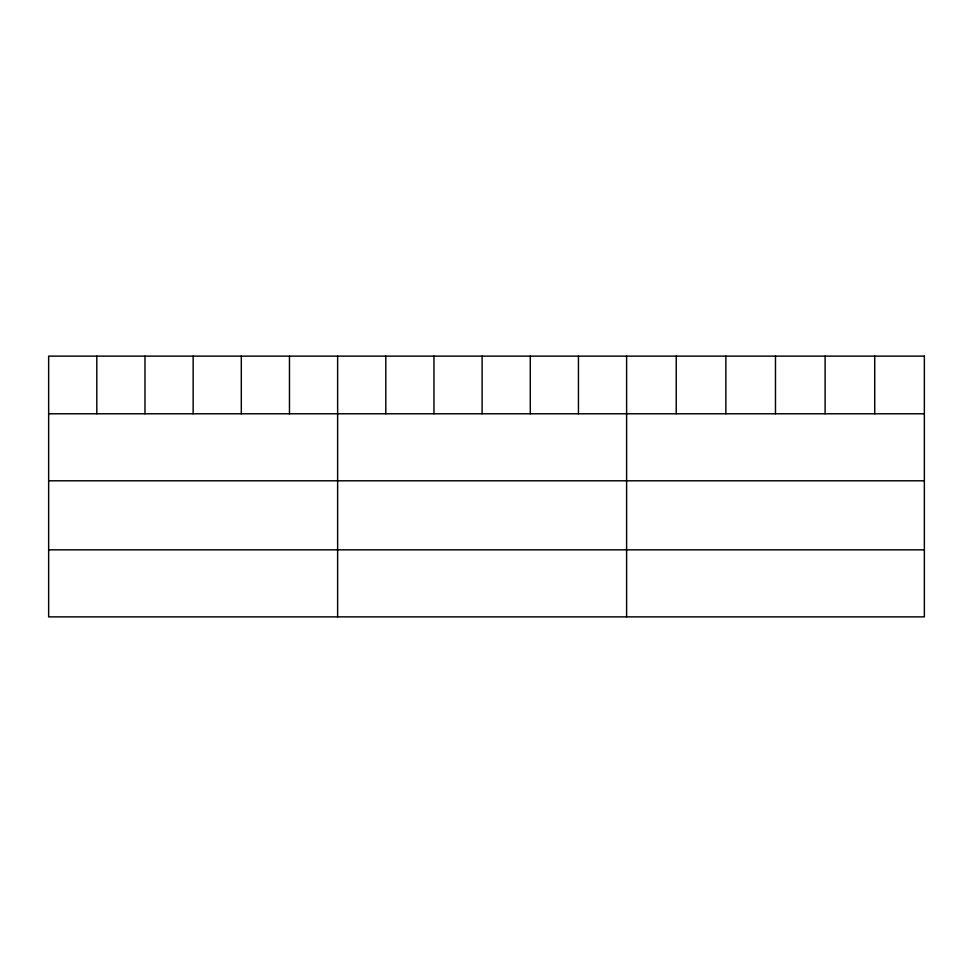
<?xml version="1.0" encoding="UTF-8"?>
<svg xmlns="http://www.w3.org/2000/svg" width="973" height="973" viewBox="0 0 973 973"><rect width="100%" height="100%" fill="white"/><g stroke="black" fill="none" stroke-linecap="round" stroke-linejoin="round"><path stroke-width="1.46" d="M48.65 413.78L924.35 413.78M48.65 480.796L924.35 480.796M48.65 549.842L924.35 549.842M874.727 356.13L874.727 413.78M825.104 356.13L825.104 413.78M775.481 356.13L775.481 413.78M725.858 356.13L725.858 413.78M676.235 356.13L676.235 413.78M626.612 356.13L626.612 616.87M578.449 356.13L578.449 413.78M530.285 356.13L530.285 413.78M482.121 356.13L482.121 413.78M433.958 356.13L433.958 413.78M385.795 356.13L385.795 413.78M337.631 356.13L337.631 616.87M289.468 356.13L289.468 413.78M241.304 356.13L241.304 413.78M193.141 356.13L193.141 413.78M144.977 356.13L144.977 413.78M96.813 356.13L96.813 413.78M924.35 356.13L48.65 356.13L48.65 616.87L924.35 616.87L924.35 356.13"/></g></svg>
